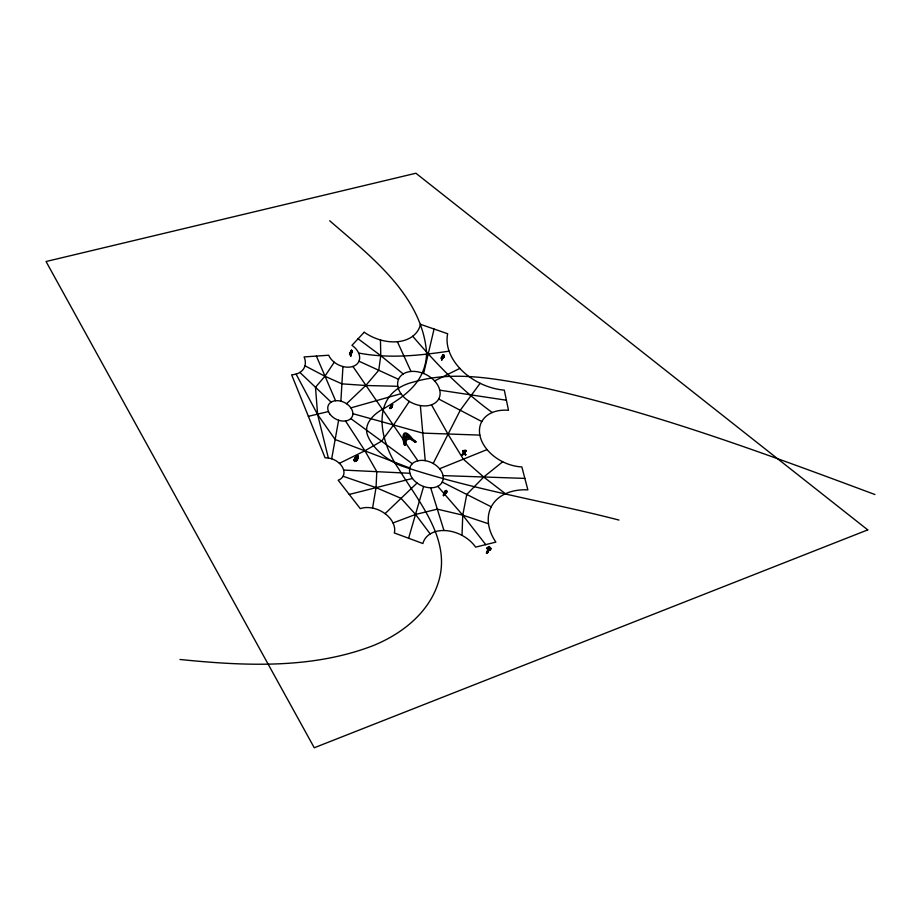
<?xml version="1.0" encoding="UTF-8"?>
<svg xmlns="http://www.w3.org/2000/svg" width="921" height="921" viewBox="0 0 921 921"><rect width="100%" height="100%" fill="white"/><g stroke="black" fill="none" stroke-linecap="round" stroke-linejoin="round"><path stroke-width="1.38" d="M354.654 459.464C352.167 461.858 358.856 455.17 358.016 457.046M444.475 355.943C442.276 358.407 440.192 362.321 443.059 356.669L443.404 357.509L444.325 356.934C443.669 353.526 441.953 355.656 442.103 358.396M357.486 457.841C354.585 459.729 357.037 454.893 356.657 457.23M462.987 451.06L463.677 450.83L462.849 451.624L464.219 452.234L465.612 454.986L464.242 451.025L465.681 451.336L464.138 450.622L463.182 451.797M392.035 406.299C388.443 407.922 394.522 404.077 390.228 408.314C389.065 408.153 393.152 405.298 390.7 408.291C393.117 407.876 391.126 402.742 392.519 405.217M352.19 350.843C350.671 348.898 349.784 363.668 351.845 351.212C351.776 348.288 349.036 356.369 350.383 353.56M356.093 459.556L356.3 460.88L356.899 457.3L356.093 456.563M488.924 549.296C487.716 548.651 489.016 550.171 489.408 549.365L487.508 550.873L486.921 553.337L488.28 550.332M351.718 350.774C350.751 349.83 351.914 351.73 351.477 350.302C351.362 352.708 349.082 352.144 351.534 352.478L351.523 353.157C349.853 351.016 352.075 352.041 351.834 350.464M464.334 452.568L462.227 454.974L463.447 453.719M349.957 353.802L351.235 352.893L351.085 355.552L350.901 352.294L350.279 352.858L351.741 351.143L350.567 351.5L351.35 352.755M354.573 461.122L355.633 457.369L354.044 459.533M357.394 457.461L356.047 459.119M358.257 456.597C356.013 457.23 358.787 456.574 357.832 457.265C357.947 458.704 358.269 455.377 356.634 458.209C354.458 459.257 358.165 455.86 357.751 457.277M446.317 490.905C445.983 492.401 448.354 490.041 444.843 494.186C444.544 496.442 443.508 494.531 444.935 493.621C446.731 492.033 443.473 496.937 444.371 494.047C447.215 489.258 441.044 498.537 444.498 494.358M446.294 493.403C447.41 489.512 445.384 495.97 446.754 490.824C445.211 489.224 442.564 496.074 445.177 491.008M462.549 454.778L463.516 454.076L463.781 451.336M355.195 458.577L355.448 457.921L354.712 458.623L354.804 461.283L354.263 460.926L354.804 461.617L355.518 457.449C355.759 456.874 355.679 459.936 354.792 459.245L354.136 460.258M462.008 535.366L462.756 515.15L466.763 494.45L483.732 477.043L502.693 461.766M488.314 551.184C486.795 555.328 486.829 550.367 488.614 549.71M357.463 458.739L358.211 457L356.818 458.14L357.601 456.735L357.855 457.772M463.056 451.578C464.564 452.925 463.666 448.55 465.681 451.336M487.186 552.842L489.339 549.342M487.831 551.368L487.773 550.77L487.405 551.357M464.61 451.083C466.118 451.002 464.391 451.106 463.159 451.866M445.983 490.951C444.624 491.802 444.521 493.034 443.519 494.865M351.419 352.283C349.669 351.949 352.582 349.807 351.016 352.444L351.385 350.314M340.885 401.176L342.946 366.535M355.575 459.556C357.866 459.66 355.241 458.209 356.726 457.242L354.815 458.623M351.995 351.408L351.937 350.751M488.775 550.274L488.648 550.942M350.072 354.527L349.485 354.527L350.222 352.755M351.108 350.417L351.2 351.638C349.036 352.743 353.077 350.717 350.855 351.442C353.353 349.001 348.863 354.101 351.235 352.893M358.211 457L357.832 455.987L357.993 456.908M444.567 494.934C443.174 496.361 446.305 490.881 444.313 494.151M465.566 451.474L465.289 450.76L462.687 450.76M358.2 457.392L357.394 458.658L357.958 457.691M356.784 457.265L355.99 458.025L356.577 458.048M488.084 551.794L487.174 552.784L488.821 550.056M351.684 350.556L350.855 351.362C353.008 351.35 350.107 350.866 351.131 352.421L351.373 353.261L351.431 351.891M350.394 353.779L350.936 352.202L351.511 352.904L351.557 351.373M487.508 550.873L488.084 549.653L487.336 553.026L487.508 552.335M350.613 351.995L349.842 354.274M465.715 454.64L464.978 454.444L465.761 454.744M354.953 460.961L355.69 457.944L356.795 457.967M446.294 491.446L446.144 490.49M489.189 548.939L489.178 549.975M357.728 456.781L357.809 455.999L356.185 460.063M444.302 356.3L443.404 357.509L442.667 357.06L441.953 359.535L442.978 357.475L442.218 356.83L441.631 359.869M443.415 355.874C443.991 354.7 444.049 356.116 443.818 356.496M465.036 452.971L464.909 453.938L464.771 451.589C461.283 451.382 466.279 448.746 464.242 452.775L463.309 454.537M391.851 407.427L392.047 405.816L390.032 408.556L390.619 406.737L390.274 407.45M357.601 456.448L358.004 456.286M441.424 358.902L441.24 357.843L442.817 357.59M462.135 454.652L462.342 454.272M464.898 451.992L464.011 450.657L464.403 451.152M390.458 406.656L391.483 406.472L391.621 407.209L390.469 407.22M487.819 550.021L486.921 552.577L488.349 549.86M488.291 550.194L487.531 551.955M391.103 407.496L390.907 408.464L391.713 406.472M442.218 356.83L442.943 355.241C446.996 356.312 438.304 359.558 443.22 357.509M372.579 508.07L376.044 487.6L376.793 471.667L364.912 450.772L345.513 420.966M392.231 404.653C393.981 404.457 389.215 406.288 392.461 405.079M357.878 456.92L357.279 457.196L358.027 456.125M465.589 451.232L464.978 451.14C462.987 449.92 466.21 451.371 464.506 451.117M487.934 550.793L486.369 552.991L486.921 553.337M465.381 454.583L465.232 452.994L465.485 454.421M358.108 457.369L356.415 459.257L356.427 460.5M463.931 451.463L462.849 451.474M331.675 458.785L338.617 420.252M463.954 451.831C464.886 450.841 463.01 451.946 464.138 452.038M488.429 549.572C488.406 548.122 488.245 550.159 488.683 549.238M392.346 405.378L392.668 404.837L390.895 406.587M355.621 459.959L357.498 458.232M357.59 458.428C355.736 460.742 356.634 462.169 356.888 458.013M350.913 351.5L351.442 352.144L350.625 351.776L351.983 350.97M488.118 551.184L487.221 552.957M351.396 351.269L351.592 352.029C350.475 350.521 352.144 351.362 350.429 352.685M349.968 354.769L351.269 351.177M356.358 459.003C359.213 458.854 355.322 460.569 357.348 458.704M462.538 454.836L463.666 453.109M350.544 353.077L350.832 351.776M357.97 458.117L358.073 457.438M434.067 329.039L423.625 373.489M350.982 355.345L350.751 355.702M356.784 458.128C354.527 458.6 357.152 457.691 356.3 459.199M355.575 459.752L356.911 458.324L355.909 460.086M463.574 453.063L463.551 452.073M356.266 457L356.439 456.332M391.793 406.506C391.379 404.86 389.871 406.932 392.162 405.862M358.234 456.482L357.832 457.265M423.614 486.472L408.613 538.244M446.351 492.677L446.547 490.766M464.196 450.565L465.209 450.726M444.095 493.092L444.152 492.47M443.404 495.74L444.705 494.059M465.209 450.991L463.505 451.025L465.922 450.346M441.953 359.535L442.207 358.706M350.843 351.937L351.074 351.189M356.312 460.005L355.943 461.018L356.565 461.076M350.279 352.593L351.062 352.916L350.452 352.398L351.062 352.916L351.5 352.098L350.751 355.518M351.292 352.144L350.636 352.962L350.74 352.179M357.624 457.852L356.991 458.681L357.59 459.567L356.911 458.324M351.085 355.552L351.281 354.953M444.187 492.793C446.271 490.49 443.957 491.929 445.407 492.044L444.739 492.251M443.588 495.602L444.705 493.886M463.044 450.438L462.572 451.025L463.171 451.106M354.217 459.498L354.297 460.097L355.333 459.234M391.344 407.347L391.736 406.334L391.126 407.312M446.489 491.849L445.948 490.536M392.265 406.207L392.415 405.505M443.623 356.934L444.129 356.185M446.236 490.386L445.787 491.158M443.381 356.83L443.818 355.126L443.082 355.253M357.509 459.383L357.072 460.04M463.516 454.076L462.722 454.168M390.872 406.219L391.287 405.378C394.05 403.905 389.353 407.681 391.287 405.378L390.711 406.357M355.057 458.543L355.587 457.449M442.115 356.013L442.943 355.241M444.486 492.597L444.026 493.046L445.142 491.25M489.016 550.263L487.059 548.191L489.063 546.51L491.031 548.582L490.018 550.113L488.487 550.516M433.169 463.482L460.247 410.271L480.129 383.297M356.105 458.75L356.496 458.059M390.032 408.556L391.529 407.255L390.792 408.095M443.335 494.957L444.164 493.702M463.7 454.168L464.691 452.556M444.532 494.082L445.085 493.403M489.016 548.686L489.327 548.053M351.442 352.144L351.834 351.488M356.174 459.809L356.439 459.142M443.818 355.126L443.473 355.471M350.371 353.307L351.638 351.085M334.242 362.218L324.917 376.24L315.489 387.281L317.63 414.554L328.348 458.013M409.338 401.418L393.359 425.306L381.559 441.159L364.912 450.772L339.4 463.332M442.022 357.095L442.736 356.749M487.278 552.473L486.472 552.922M463.747 452.867L464.322 452.142L464.817 453.397M445.304 493.955L446.455 492.413M351.304 351.292L351.062 352.743M354.251 460.212L354.735 459.614M390.93 408.291L391.448 406.967M443.404 357.509L444.014 356.473M355.863 457.806L354.792 459.245M446.512 491.215L445.856 491.434M391.897 405.413L391.448 405.919L392.047 405.816M464.184 451.186L464.126 452.257M465.853 450.806L464.138 450.841M391.011 406.207L392.496 404.803M385.059 513.642L417.063 483.007M346.584 403.732L365.764 385.496L378.75 370.265L380.764 355.644L380.465 339.964M443.749 357.532L443.059 356.669L441.412 358.281M441.942 357.935L443.059 357.406M356.151 457.15L356.692 456.402M354.194 460.028L355.08 459.291M462.377 454.479L463.136 454.295M442.391 357.682L443.059 356.669M390.677 406.276L391.897 405.85M487.762 551.023L487.9 550.217M390.665 407.197L391.367 407.416M443.715 494.876L443.91 494.163L444.67 494.968M442.414 357.049L442.679 355.276M434.562 380.903L459.844 368.412M465.819 450.749L463.574 450.841L465.784 450.599M391.413 405.263L392.081 405.24M464.138 452.142L463.39 451.969M439.582 468.754L487.071 449.598M393.025 522.944L415.601 514.448L437.325 509.152L462.756 515.15L488.521 523.773M445.683 492.827L445.384 492.965M465.784 450.45L465.082 450.645M350.878 407.876L400.98 393.704M328.463 411.56L308.374 416.327M350.625 351.868L351.408 352.006M349.232 494.439L412.47 478.46M449.08 351.143C419.067 355.644 388.72 358.799 358.614 353.019M462.4 454.203L463.079 454.122M487.693 548.099L488.314 548.007M391.529 407.255L390.803 407.393M479.853 435.103L422.785 433.112L352.881 413.69M397.803 386.302L365.764 385.496L341.91 383.85L324.917 376.24L304.955 365.798M524.855 478.402L443.036 475.604M343.66 470.067L409.914 473.279M180.021 659.482C244.249 666.01 311.862 669.256 373.212 645.609C401.717 634.028 428.806 612.972 438.281 582.613C451.923 539.752 419.228 502.889 398.655 468.777C378.98 440.319 369.206 392.876 413.575 382.019C455.561 369.793 499.965 379.59 541.824 387.35C655.833 412.93 765.673 453.811 874.95 494.531M445.683 490.87L446.627 491.561M506.412 400.232L439.754 390.182M465.255 451.221L464.011 451.083M618.981 520.066C546.28 501.266 471.368 489.673 400.151 465.462C387.154 459.579 374.536 450.427 368.354 437.199C361.895 424.247 374.363 413.253 384.886 407.991C400.244 398.805 416.545 388.121 423.188 370.645A97.315 68.695 26.2 0 0 426.596 352.881C422.117 295.019 370.035 255.969 329.683 220.741M464.552 450.853L465.289 451.14M350.728 351.523L351.58 351.81M446.167 492.977L446.213 492.079M343.073 476.261L376.044 487.6L401.061 498.33L415.601 514.448L430.176 533.927M409.81 468.018L335.14 439.513L317.63 414.554L296.078 374.076M358.971 361.205L398.517 379.325M442.241 482.074A17.752 12.537 26.2 0 0 423.464 460.431A17.752 12.537 26.2 0 0 413.471 479.714A17.752 12.537 26.2 0 0 442.241 482.074L491.273 506.826M438.695 399.012A22.38 15.795 26.2 0 0 415.578 371.497A22.38 15.795 26.2 0 0 402.316 395.443A22.38 15.795 26.2 0 0 438.695 399.012L481.798 421.53M441.631 359.178L441.942 359.996M415.037 442.103L414.185 441.539A46.683 32.949 26.2 0 1 412.274 440.215L409.937 438.787L407.312 439.628A6.804 4.801 26.2 0 0 406.414 440.411L405.436 444.831M350.82 418.583L412.297 463.724M358.085 338.778L380.764 355.644L403.214 373.949M356.611 458.831L357.452 459.947M505.456 493.76L483.732 477.043L463.332 459.176L448.17 434.47L431.489 404.814M415.832 441.873L414.473 440.814A61.247 43.229 26.2 0 1 410.34 437.291C403.433 428 402.408 439.605 404.641 445.062M492.263 412.527C462.296 390.803 436.681 364.267 412.712 336.234M299.866 372.418L331.111 402.132M437.751 486.323L462.756 515.15L485.874 544.795M417.869 460.811L352.904 366.443M441.24 357.843L441.677 358.488M443.98 356.369L443.899 355.402M464.852 452.476L465.312 454.134M397.388 341.714L410.996 371.462M335.566 400.716L316.387 356.082M464.621 453.12L464.967 454.594M489.661 548.87L489.868 549.515M489.627 548.87L489.834 549.48M430.66 487.773L443.98 530.531M390.078 408.141L390.228 408.314M404.446 445.119C401.119 434.839 403.548 427.079 412.263 438.73A56.411 39.822 26.2 0 0 416.027 441.815M404.837 445.004C402.235 436.957 406.529 430.901 412.631 439.547A49.653 35.056 26.2 0 0 415.636 441.93M405.044 444.947C404.469 442.138 403.916 437.325 407.427 436.243A1.405 0.99 26.2 0 1 408.314 436.381L412.677 439.824A59.543 42.032 26.2 0 0 415.44 441.988M405.24 444.889L405.275 440.445L407.07 438.016A5.768 4.075 26.2 0 1 408.038 437.613L412.067 439.639A60.487 42.7 26.2 0 0 415.233 442.045M420.356 405.574L425.214 460.65M350.832 353.319L350.889 354.654M463.631 451.831L463.654 452.568M487.221 547.799C486.438 550.205 490.789 551.253 490.962 548.594L489.051 546.579L487.221 547.799M364.198 332.239L351.972 345.329A16.831 11.881 26.2 0 1 353.86 366.086A16.831 11.881 26.2 0 1 328.682 355.23L304.091 356.922A21.471 15.162 26.2 0 1 291.635 374.801L325.113 457.852A14.978 10.568 26.2 0 1 342.359 467.005A14.978 10.568 26.2 0 1 338.18 480.221L360.284 508.645A22.772 16.071 26.2 0 1 384.633 513.342A22.772 16.071 26.2 0 1 394.326 532.96L422.889 543.528A30.474 21.505 26.2 0 1 445.787 530.6A30.474 21.505 26.2 0 1 475.627 547.12L495.866 542.124A52.969 37.381 26.2 0 1 527.86 489.868L521.85 466.935A36.805 25.984 26.2 0 1 480.094 436.232A36.805 25.984 26.2 0 1 508.507 410.305L504.305 390.147A51.576 36.414 26.2 0 1 447.675 333.759L420.46 324.307A39.338 27.768 26.2 0 1 364.198 332.239M867.743 529.886L314.257 747.76L46.05 261.518L415.889 173.24L867.743 529.886M330.155 414.438A13.239 9.348 26.2 0 0 351.81 417.386A13.239 9.348 26.2 0 0 338.963 400.796A13.239 9.348 26.2 0 0 330.155 414.438"/></g></svg>
